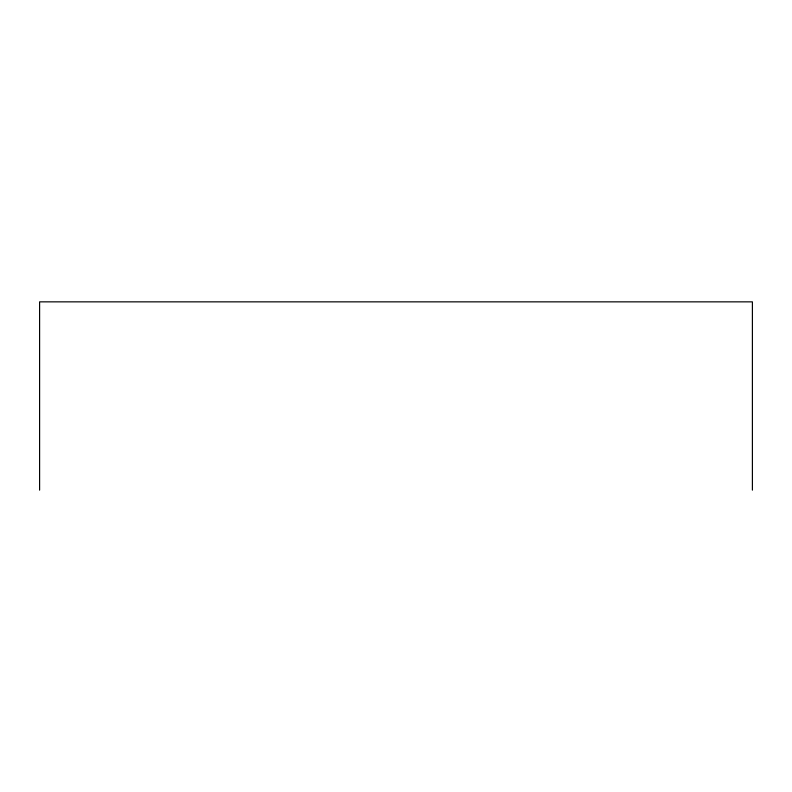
<?xml version="1.0" encoding="UTF-8"?>
<svg xmlns="http://www.w3.org/2000/svg" width="792" height="792" viewBox="0 0 792 792"><rect width="100%" height="100%" fill="white"/><g stroke="black" fill="none" stroke-linecap="round" stroke-linejoin="round"><path stroke-width="1.19" d="M752.4 490.149L752.4 301.851L39.6 301.851L39.6 490.149"/></g></svg>
